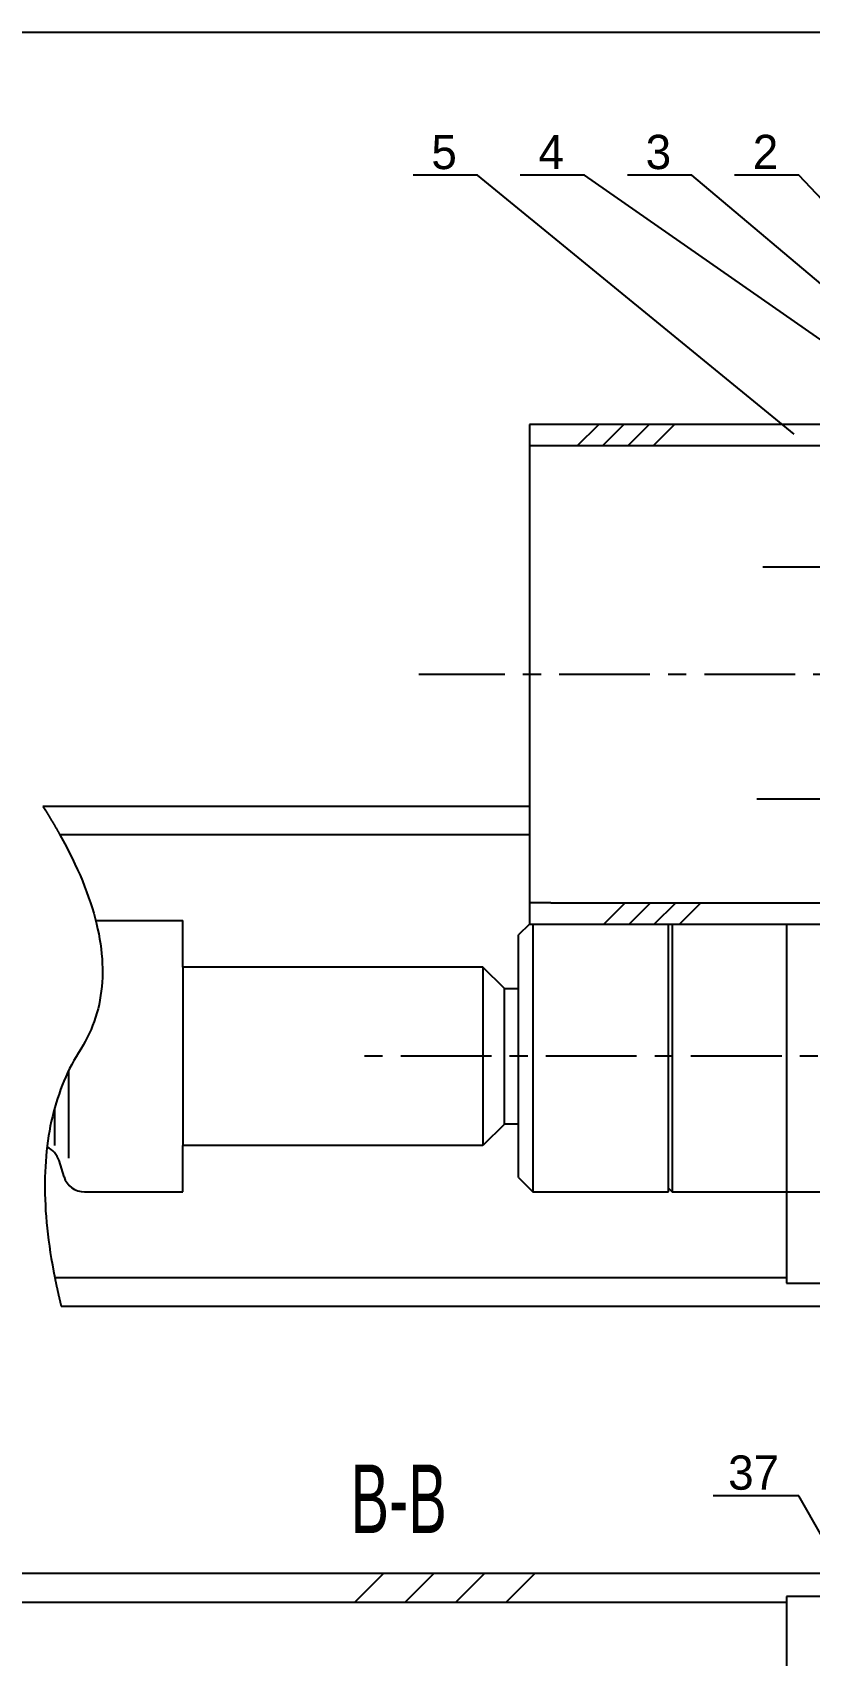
# Model space of a CAD drawing. Header units: millimetres. Extents: x 1 to 584, y 10 to 410.
# Drawn here: x 281 to 389.8, y 183 to 410.4 of the extents above; entities that cross this region are included whole.
import ezdxf

# ---------------------------------------------------------------- set-up
doc = ezdxf.new("R2010")
doc.units = ezdxf.units.MM
doc.linetypes.add('CENTERX2', pattern=[20.32, 12.7, -2.54, 2.54, -2.54])
for name, color, linetype in [('AXES', 179, 'Continuous'), ('COUPES', 179, 'Continuous'), ('FORMAT', 179, 'Continuous'), ('PIECE10', 179, 'Continuous'), ('PIECE33', 179, 'Continuous'), ('PIECE36', 179, 'Continuous'), ('PIECE46', 179, 'Continuous'), ('PIECE_9_', 179, 'Continuous'), ('REP╚RES', 179, 'Continuous')]:
    doc.layers.add(name, color=color, linetype=linetype)
doc.styles.add('SLDTEXTSTYLE0', font='TXT')
doc.styles.add('SLDTEXTSTYLE1', font='TXT', dxfattribs={"width": 0.630208})

msp = doc.modelspace()

# ---------------------------------------------------------------- linework, layer by layer
at = {"layer": 'AXES', "color": 7, "linetype": 'CENTERX2'}
msp.add_line((487.48, 267), (326.35, 267), dxfattribs=at)
at = {"layer": 'FORMAT', "color": 7}
msp.add_line((583.5, 410.42), (9.5, 410.42), dxfattribs=at)
at = {"layer": 'PIECE10', "color": 7}
for p, q in [((406.55, 355.5), (350.55, 355.5)), ((350.55, 355.5), (350.55, 352.5)), ((357.26, 352.5), (360.26, 355.5)), ((360.8, 352.5), (363.8, 355.5)), ((364.33, 352.5), (367.33, 355.5)), ((367.87, 352.5), (370.87, 355.5)), ((353.55, 352.5), (350.55, 352.5)), ((350.55, 352.5), (350.55, 288.5)), ((406.55, 352.5), (353.55, 352.5)), ((353.55, 288.5), (350.55, 288.5)), ((350.55, 288.5), (350.55, 285.5)), ((353.55, 288.5), (400.85, 288.5)), ((360.97, 285.5), (363.97, 288.5)), ((364.51, 285.5), (367.51, 288.5)), ((368.04, 285.5), (371.04, 288.5)), ((371.58, 285.5), (374.58, 288.5)), ((350.55, 285.5), (400.85, 285.5))]:
    msp.add_line(p, q, dxfattribs=at)
at = {"layer": 'PIECE33', "color": 7}
for p, q in [((350.55, 285.5), (349.05, 284)), ((351.05, 285.5), (351.05, 248)), ((370.05, 248.5), (370.05, 285.5)), ((370.55, 285.5), (370.55, 248)), ((349.05, 250), (349.05, 284)), ((349.05, 250), (351.05, 248)), ((351.05, 248), (370.05, 248)), ((370.05, 248.5), (370.55, 248)), ((370.05, 248), (370.05, 248.5)), ((370.55, 248), (392.05, 248))]:
    msp.add_line(p, q, dxfattribs=at)
at = {"layer": 'PIECE36', "color": 7}
for p, q in [((289.83, 286), (302.05, 286)), ((302.05, 279.5), (302.05, 286)), ((302.05, 279.5), (302.05, 254.5)), ((344.05, 279.5), (302.05, 279.5)), ((347.05, 276.5), (344.05, 279.5)), ((344.05, 279.5), (344.05, 254.5)), ((347.05, 257.5), (347.05, 276.5)), ((347.05, 276.5), (349.05, 276.5)), ((286.05, 264.99), (286.05, 252.73)), ((284.05, 259.62), (284.05, 254.5)), ((347.05, 257.5), (344.05, 254.5)), ((349.05, 257.5), (347.05, 257.5)), ((344.05, 254.5), (302.05, 254.5)), ((302.05, 248), (302.05, 254.5)), ((285.4, 250.12), (284.71, 252.38)), ((288.27, 248), (302.05, 248))]:
    msp.add_line(p, q, dxfattribs=at)
for centre, start, end in [((281.84, 251.5), 17.1027, 66.716), ((288.27, 251), 197.1027, 270)]:
    msp.add_arc(centre, 3, start, end, dxfattribs=at)
at = {"layer": 'PIECE46', "color": 7}
for p, q in [((350.55, 302), (282.45, 302)), ((282.45, 302), (282.47, 301.96)), ((282.47, 301.96), (282.5, 301.91)), ((282.5, 301.91), (282.53, 301.86)), ((282.53, 301.86), (282.56, 301.82)), ((282.56, 301.82), (282.59, 301.77)), ((282.59, 301.77), (282.62, 301.73)), ((282.62, 301.73), (282.65, 301.68)), ((282.65, 301.68), (282.68, 301.64)), ((282.68, 301.64), (282.71, 301.59)), ((282.71, 301.59), (282.73, 301.54)), ((282.73, 301.54), (282.76, 301.5)), ((282.76, 301.5), (282.79, 301.45)), ((282.79, 301.45), (282.82, 301.41)), ((282.82, 301.41), (282.85, 301.36)), ((282.85, 301.36), (282.88, 301.32)), ((282.88, 301.32), (282.9, 301.27)), ((282.9, 301.27), (282.93, 301.23)), ((282.93, 301.23), (282.96, 301.18)), ((282.96, 301.18), (282.99, 301.13)), ((282.99, 301.13), (283.02, 301.09)), ((283.02, 301.09), (283.05, 301.04)), ((283.05, 301.04), (283.07, 301)), ((283.07, 301), (283.1, 300.95)), ((283.1, 300.95), (283.13, 300.91)), ((283.13, 300.91), (283.16, 300.86)), ((283.16, 300.86), (283.19, 300.82)), ((283.19, 300.82), (283.21, 300.77)), ((283.21, 300.77), (283.24, 300.73)), ((283.24, 300.73), (283.27, 300.68)), ((283.27, 300.68), (283.3, 300.64)), ((283.3, 300.64), (283.32, 300.59)), ((283.32, 300.59), (283.35, 300.55)), ((283.35, 300.55), (283.38, 300.5)), ((283.38, 300.5), (283.41, 300.46)), ((283.41, 300.46), (283.43, 300.41)), ((283.43, 300.41), (283.46, 300.37)), ((283.46, 300.37), (283.49, 300.32)), ((283.49, 300.32), (283.51, 300.27)), ((283.51, 300.27), (283.54, 300.23)), ((283.54, 300.23), (283.57, 300.18)), ((283.57, 300.18), (283.6, 300.14)), ((283.6, 300.14), (283.62, 300.09)), ((283.62, 300.09), (283.65, 300.05)), ((283.65, 300.05), (283.68, 300)), ((283.68, 300), (283.7, 299.96)), ((283.7, 299.96), (283.73, 299.92)), ((283.73, 299.92), (283.76, 299.87)), ((283.76, 299.87), (283.78, 299.83)), ((283.78, 299.83), (283.81, 299.78)), ((283.81, 299.78), (283.84, 299.74)), ((283.84, 299.74), (283.86, 299.69)), ((283.86, 299.69), (283.89, 299.65)), ((283.89, 299.65), (283.92, 299.6)), ((283.92, 299.6), (283.94, 299.56)), ((283.94, 299.56), (283.97, 299.51)), ((283.97, 299.51), (284, 299.47)), ((284, 299.47), (284.02, 299.42)), ((284.02, 299.42), (284.05, 299.38)), ((284.05, 299.38), (284.07, 299.33)), ((284.07, 299.33), (284.1, 299.29)), ((284.1, 299.29), (284.13, 299.24)), ((284.13, 299.24), (284.15, 299.2)), ((284.15, 299.2), (284.18, 299.15)), ((284.18, 299.15), (284.2, 299.11)), ((284.2, 299.11), (284.23, 299.07)), ((284.23, 299.07), (284.26, 299.02)), ((284.26, 299.02), (284.28, 298.98)), ((284.28, 298.98), (284.31, 298.93)), ((284.31, 298.93), (284.33, 298.89)), ((284.33, 298.89), (284.36, 298.84)), ((284.36, 298.84), (284.38, 298.8)), ((284.38, 298.8), (284.41, 298.75)), ((284.41, 298.75), (284.43, 298.71)), ((284.43, 298.71), (284.46, 298.66)), ((284.46, 298.66), (284.49, 298.62)), ((284.49, 298.62), (284.51, 298.58)), ((284.51, 298.58), (284.54, 298.53)), ((284.54, 298.53), (284.56, 298.49)), ((284.56, 298.49), (284.59, 298.44)), ((284.59, 298.44), (284.61, 298.4)), ((284.61, 298.4), (284.64, 298.35)), ((284.64, 298.35), (284.66, 298.31)), ((284.66, 298.31), (284.69, 298.27)), ((284.69, 298.27), (284.71, 298.22)), ((284.71, 298.22), (284.74, 298.18)), ((284.74, 298.18), (284.76, 298.13)), ((284.76, 298.13), (284.79, 298.09)), ((284.79, 298.09), (284.81, 298.05)), ((284.81, 298.05), (284.83, 298)), ((350.55, 298), (284.83, 298)), ((284.83, 298), (285.29, 297.17)), ((285.29, 297.17), (285.73, 296.35)), ((285.73, 296.35), (286.14, 295.54)), ((286.14, 295.54), (286.55, 294.73)), ((286.55, 294.73), (286.93, 293.93)), ((286.93, 293.93), (287.29, 293.13)), ((287.29, 293.13), (287.64, 292.35)), ((287.64, 292.35), (287.97, 291.57)), ((287.97, 291.57), (288.28, 290.79)), ((288.28, 290.79), (288.57, 290.02)), ((288.57, 290.02), (288.84, 289.26)), ((288.84, 289.26), (289.1, 288.51)), ((289.1, 288.51), (289.34, 287.77)), ((289.34, 287.77), (289.56, 287.03)), ((289.56, 287.03), (289.76, 286.29)), ((289.76, 286.29), (289.94, 285.57)), ((289.94, 285.57), (290.11, 284.85)), ((290.11, 284.85), (290.26, 284.13)), ((386.55, 285.5), (386.55, 236)), ((290.26, 284.13), (290.38, 283.43)), ((290.38, 283.43), (290.5, 282.73)), ((290.5, 282.73), (290.59, 282.04)), ((290.59, 282.04), (290.66, 281.35)), ((290.66, 281.35), (290.72, 280.67)), ((290.72, 280.67), (290.76, 280)), ((290.76, 280), (290.78, 279.34)), ((290.77, 278.03), (290.74, 277.39)), ((290.79, 278.68), (290.77, 278.03)), ((290.78, 279.34), (290.79, 278.68)), ((290.53, 275.49), (290.42, 274.88)), ((290.62, 276.12), (290.53, 275.49)), ((290.69, 276.75), (290.62, 276.12)), ((290.74, 277.39), (290.69, 276.75)), ((290, 273.07), (289.82, 272.48)), ((290.16, 273.66), (290, 273.07)), ((290.3, 274.27), (290.16, 273.66)), ((290.42, 274.88), (290.3, 274.27)), ((289.18, 270.75), (288.93, 270.19)), ((289.41, 271.32), (289.18, 270.75)), ((289.63, 271.89), (289.41, 271.32)), ((289.82, 272.48), (289.63, 271.89)), ((288.07, 268.54), (287.75, 268.01)), ((288.38, 269.08), (288.07, 268.54)), ((288.66, 269.63), (288.38, 269.08)), ((288.93, 270.19), (288.66, 269.63)), ((286.78, 266.39), (286.48, 265.83)), ((287.09, 266.93), (286.78, 266.39)), ((287.42, 267.47), (287.09, 266.93)), ((287.75, 268.01), (287.42, 267.47)), ((285.65, 264.12), (285.39, 263.53)), ((285.91, 264.7), (285.65, 264.12)), ((286.19, 265.27), (285.91, 264.7)), ((286.48, 265.83), (286.19, 265.27)), ((284.7, 261.71), (284.49, 261.09)), ((284.92, 262.33), (284.7, 261.71)), ((285.15, 262.93), (284.92, 262.33)), ((285.39, 263.53), (285.15, 262.93)), ((284.11, 259.83), (283.94, 259.18)), ((284.29, 260.46), (284.11, 259.83)), ((284.49, 261.09), (284.29, 260.46)), ((283.48, 257.2), (283.36, 256.52)), ((283.62, 257.87), (283.48, 257.2)), ((283.77, 258.53), (283.62, 257.87)), ((283.94, 259.18), (283.77, 258.53)), ((283.14, 255.14), (283.04, 254.43)), ((283.24, 255.83), (283.14, 255.14)), ((283.36, 256.52), (283.24, 255.83)), ((282.89, 253), (282.84, 252.27)), ((282.96, 253.72), (282.89, 253)), ((283.04, 254.43), (282.96, 253.72)), ((282.76, 250.79), (282.73, 250.04)), ((282.79, 251.54), (282.76, 250.79)), ((282.84, 252.27), (282.79, 251.54)), ((282.73, 250.04), (282.72, 249.28)), ((282.72, 249.28), (282.72, 248.51)), ((282.72, 248.51), (282.73, 247.74)), ((282.73, 247.74), (282.75, 246.95)), ((282.75, 246.95), (282.79, 246.16)), ((282.79, 246.16), (282.83, 245.36)), ((282.83, 245.36), (282.89, 244.55)), ((282.89, 244.55), (282.96, 243.73)), ((282.96, 243.73), (283.04, 242.9)), ((283.04, 242.9), (283.13, 242.07)), ((283.13, 242.07), (283.24, 241.23)), ((283.24, 241.23), (283.35, 240.38)), ((283.35, 240.38), (283.48, 239.52)), ((283.48, 239.52), (283.62, 238.65)), ((283.62, 238.65), (283.77, 237.78)), ((283.77, 237.78), (283.93, 236.89)), ((283.93, 236.89), (284.1, 236)), ((284.1, 236), (284.11, 235.96)), ((284.1, 236), (386.55, 236)), ((284.11, 235.96), (284.12, 235.91)), ((284.12, 235.91), (284.13, 235.87)), ((284.13, 235.87), (284.14, 235.82)), ((284.14, 235.82), (284.15, 235.78)), ((284.15, 235.78), (284.16, 235.74)), ((284.16, 235.74), (284.16, 235.69)), ((284.16, 235.69), (284.17, 235.65)), ((284.17, 235.65), (284.18, 235.6)), ((284.18, 235.6), (284.19, 235.56)), ((284.19, 235.56), (284.2, 235.52)), ((284.2, 235.52), (284.21, 235.47)), ((284.21, 235.47), (284.22, 235.43)), ((284.22, 235.43), (284.23, 235.38)), ((284.23, 235.38), (284.24, 235.34)), ((284.24, 235.34), (284.25, 235.29)), ((284.25, 235.29), (284.26, 235.25)), ((284.26, 235.25), (284.27, 235.21)), ((284.27, 235.21), (284.27, 235.16)), ((284.27, 235.16), (284.28, 235.12)), ((284.28, 235.12), (284.29, 235.07)), ((284.29, 235.07), (284.3, 235.03)), ((284.3, 235.03), (284.31, 234.98)), ((284.31, 234.98), (284.32, 234.94)), ((284.32, 234.94), (284.33, 234.89)), ((284.33, 234.89), (284.34, 234.85)), ((284.34, 234.85), (284.35, 234.8)), ((284.35, 234.8), (284.36, 234.76)), ((284.36, 234.76), (284.37, 234.72)), ((284.37, 234.72), (284.38, 234.67)), ((284.38, 234.67), (284.39, 234.63)), ((284.39, 234.63), (284.4, 234.58)), ((284.4, 234.58), (284.41, 234.54)), ((284.41, 234.54), (284.42, 234.49)), ((284.42, 234.49), (284.43, 234.45)), ((284.43, 234.45), (284.44, 234.4)), ((284.44, 234.4), (284.45, 234.36)), ((284.45, 234.36), (284.46, 234.31)), ((284.46, 234.31), (284.47, 234.27)), ((284.47, 234.27), (284.48, 234.22)), ((284.48, 234.22), (284.49, 234.18)), ((386.55, 236), (386.55, 235.2)), ((386.55, 235.2), (411.55, 235.2)), ((284.49, 234.18), (284.5, 234.13)), ((284.5, 234.13), (284.51, 234.09)), ((284.51, 234.09), (284.52, 234.04)), ((284.52, 234.04), (284.53, 234)), ((284.53, 234), (284.54, 233.95)), ((284.54, 233.95), (284.55, 233.91)), ((284.55, 233.91), (284.56, 233.86)), ((284.56, 233.86), (284.57, 233.82)), ((284.57, 233.82), (284.58, 233.77)), ((284.58, 233.77), (284.59, 233.73)), ((284.59, 233.73), (284.6, 233.68)), ((284.6, 233.68), (284.61, 233.64)), ((284.61, 233.64), (284.62, 233.59)), ((284.62, 233.59), (284.63, 233.55)), ((284.63, 233.55), (284.64, 233.5)), ((284.64, 233.5), (284.65, 233.46)), ((284.65, 233.46), (284.66, 233.41)), ((284.66, 233.41), (284.67, 233.37)), ((284.67, 233.37), (284.68, 233.32)), ((284.68, 233.32), (284.69, 233.28)), ((284.69, 233.28), (284.7, 233.23)), ((284.7, 233.23), (284.71, 233.19)), ((284.71, 233.19), (284.72, 233.14)), ((284.72, 233.14), (284.73, 233.1)), ((284.73, 233.1), (284.74, 233.05)), ((284.74, 233.05), (284.75, 233)), ((284.75, 233), (284.77, 232.96)), ((284.77, 232.96), (284.78, 232.91)), ((284.78, 232.91), (284.79, 232.87)), ((284.79, 232.87), (284.8, 232.82)), ((284.8, 232.82), (284.81, 232.78)), ((284.81, 232.78), (284.82, 232.73)), ((284.82, 232.73), (284.83, 232.69)), ((284.83, 232.69), (284.84, 232.64)), ((284.84, 232.64), (284.85, 232.6)), ((284.85, 232.6), (284.86, 232.55)), ((284.86, 232.55), (284.87, 232.5)), ((284.87, 232.5), (284.88, 232.46)), ((284.88, 232.46), (284.9, 232.41)), ((284.9, 232.41), (284.91, 232.37)), ((284.91, 232.37), (284.92, 232.32)), ((284.92, 232.32), (284.93, 232.28)), ((284.93, 232.28), (284.94, 232.23)), ((284.94, 232.23), (284.95, 232.18)), ((284.95, 232.18), (284.96, 232.14)), ((284.96, 232.14), (284.97, 232.09)), ((284.97, 232.09), (284.98, 232.05)), ((284.98, 232.05), (285, 232)), ((285, 232), (411.55, 232)), ((411.55, 194.53), (214.55, 194.53)), ((326.11, 190.53), (330.11, 194.53)), ((333.18, 190.53), (337.18, 194.53)), ((340.25, 190.53), (344.25, 194.53)), ((347.32, 190.53), (351.32, 194.53)), ((411.55, 191.33), (386.55, 191.33)), ((386.55, 191.33), (386.55, 190.53)), ((214.55, 190.53), (386.55, 190.53)), ((386.55, 190.53), (386.55, 178.53))]:
    msp.add_line(p, q, dxfattribs=at)
at = {"layer": 'PIECE_9_', "color": 7, "linetype": 'CENTERX2'}
for p, q in [((395.95, 335.5), (382.78, 335.5)), ((509.68, 320.5), (335.06, 320.5)), ((415.4, 303), (382.19, 303))]:
    msp.add_line(p, q, dxfattribs=at)
at = {"layer": 'REP╚RES', "color": 7}
for p, q in [((343.28, 390.42), (334.28, 390.42)), ((387.63, 354.13), (343.28, 390.42)), ((358.28, 390.42), (349.28, 390.42)), ((401.69, 360.14), (358.28, 390.42)), ((373.28, 390.42), (364.28, 390.42)), ((405.89, 362.94), (373.28, 390.42)), ((388.28, 390.42), (379.28, 390.42)), ((412.43, 364.86), (388.28, 390.42)), ((388.28, 205.42), (376.28, 205.42)), ((408.4, 170.04), (388.28, 205.42))]:
    msp.add_line(p, q, dxfattribs=at)

# ---------------------------------------------------------------- texts
at = {"layer": 'COUPES', "color": 7, "insert": (325.51, 209.81), "char_height": 9.6, "attachment_point": 1, "style": 'SLDTEXTSTYLE1'}
msp.add_mtext('B-B', dxfattribs=at)
at = {"layer": 'REP╚RES', "color": 7, "char_height": 4.8, "attachment_point": 1, "style": 'SLDTEXTSTYLE0'}
for s, insert in [('5', (336.83, 396.08)), ('4', (351.83, 396.08)), ('3', (366.83, 396.08)), ('2', (381.83, 396.08)), ('37', (378.38, 211.08))]:
    msp.add_mtext(s, dxfattribs=dict(at, insert=insert))

doc.saveas('drawing.dxf')
